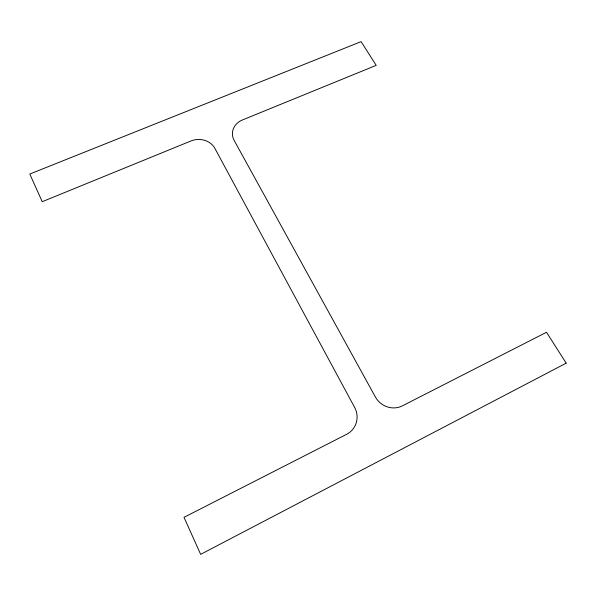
<?xml version="1.0" encoding="UTF-8"?>
<svg xmlns="http://www.w3.org/2000/svg" width="596" height="596" viewBox="0 0 596 596"><rect width="100%" height="100%" fill="white"/><g stroke="black" fill="none" stroke-linecap="round" stroke-linejoin="round"><path stroke-width="0.89" d="M566.2 363.15L200.651 554.355L184.022 517.328L346.626 434.313A20.338 19.698 42.2 0 0 354.635 407.426L214.88 148.389A18.066 15.801 -2.2 0 0 191.025 140.947L42.227 201.694L29.8 174.032L361.087 41.645L376.21 65.351L242.43 119.967A17.746 15.407 2.8 0 0 234.168 140.425L375.376 396.973A20.13 18.968 38.7 0 0 402.382 405.854L546.502 332.27L566.2 363.15"/></g></svg>
